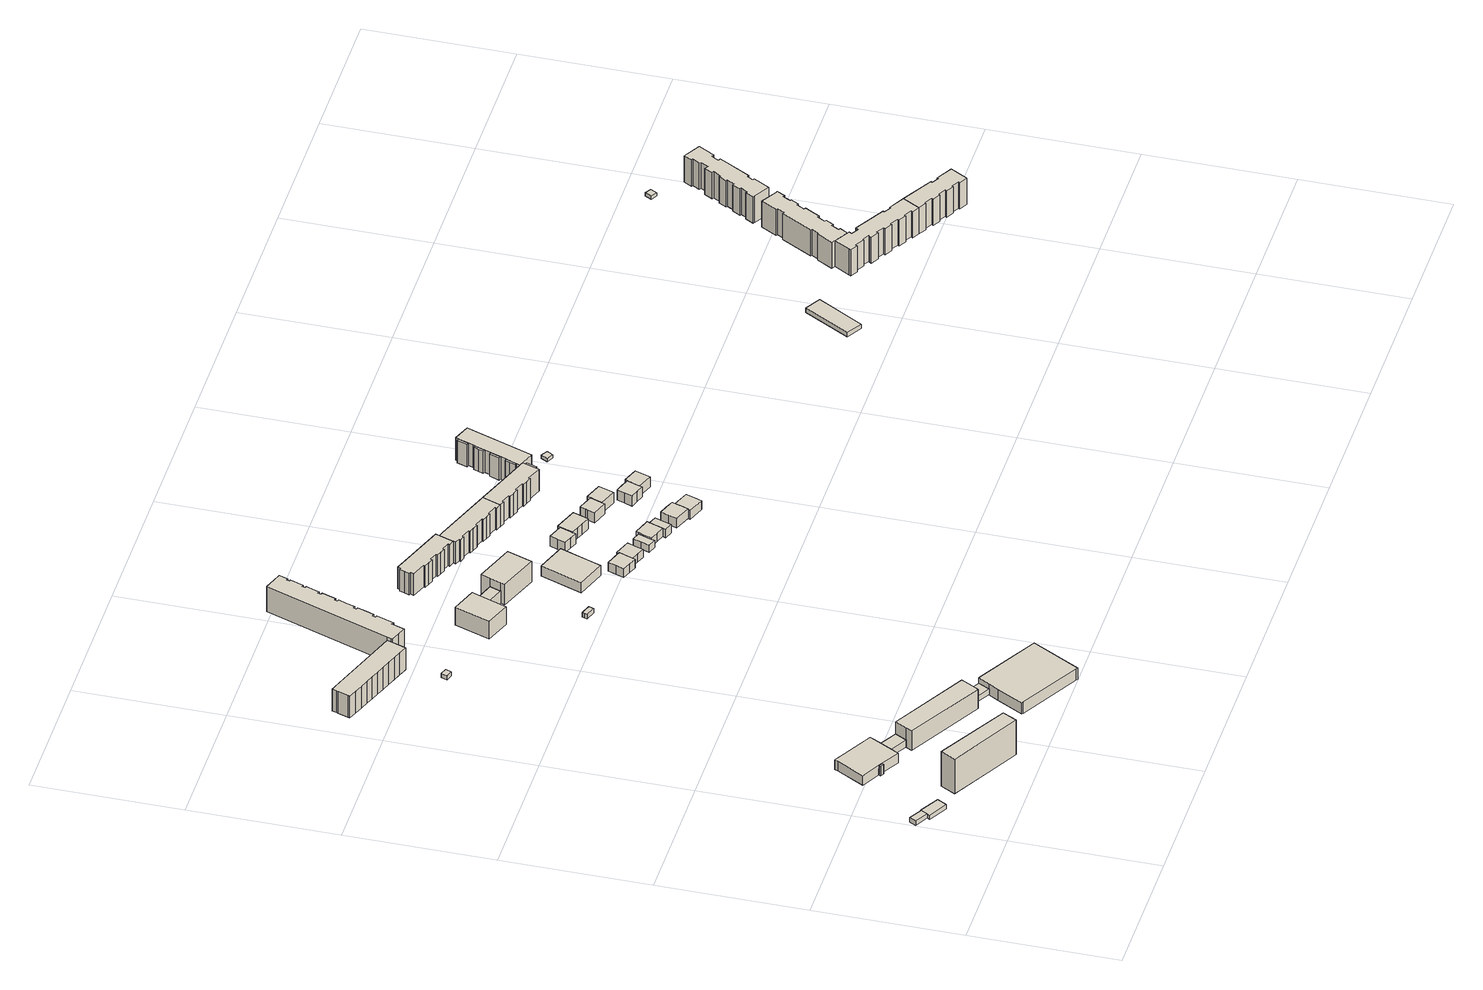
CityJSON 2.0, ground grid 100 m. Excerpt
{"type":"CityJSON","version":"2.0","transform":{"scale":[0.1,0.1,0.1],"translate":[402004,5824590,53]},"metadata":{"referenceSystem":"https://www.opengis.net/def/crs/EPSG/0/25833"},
"CityObjects":{
"building1":{"type":"Building","attributes":{"Gemeindeschluessel":"11000010","BezugspunktDach":"2200","function":"31001_2523","measuredHeight":3.49,"storeysAboveGround":1},"address":[{"country":"Germany","locality":"Berlin","thoroughfareNumber":"35 (3)","thoroughfareName":"Hellersdorfer Weg"}],"geometry":[{"type":"Solid","lod":"1","boundaries":[[[[0,1,2,3]],[[4,5,6,7]],[[4,7,3,2]],[[5,4,2,1]],[[6,5,1,0]],[[7,6,0,3]]]]}]},
"building2":{"type":"Building","attributes":{"Gemeindeschluessel":"11000010","BezugspunktDach":"2200","function":"31001_9998","measuredHeight":3.39,"storeysAboveGround":1},"address":[{"country":"Germany","locality":"Berlin","thoroughfareNumber":"35 (4)","thoroughfareName":"Hellersdorfer Weg"}],"geometry":[{"type":"Solid","lod":"1","boundaries":[[[[8,9,10,1,0,11]],[[6,5,12,13,14,15]],[[6,15,11,0]],[[5,6,0,1]],[[12,5,1,10]],[[13,12,10,9]],[[14,13,9,8]],[[15,14,8,11]]]]}]},
"building3":{"type":"Building","attributes":{"name":"Hauptzollamt","Gemeindeschluessel":"11000010","BezugspunktDach":"2200","function":"31001_3014","measuredHeight":26.81,"storeysAboveGround":9},"address":[{"country":"Germany","locality":"Berlin","thoroughfareNumber":"35","thoroughfareName":"Hellersdorfer Weg"}],"geometry":[{"type":"Solid","lod":"1","boundaries":[[[[16,17,18,19]],[[20,21,22,23]],[[20,23,19,18]],[[21,20,18,17]],[[22,21,17,16]],[[23,22,16,19]]]]}]},
"building4":{"type":"Building","attributes":{"Gemeindeschluessel":"11000010","function":"31001_9998"},"address":[{"country":"Germany","locality":"Berlin","thoroughfareNumber":"35 (2)","thoroughfareName":"Hellersdorfer Weg"}],"children":["building4-1","building4-2"]},
"building4-1":{"type":"BuildingPart","attributes":{"BezugspunktDach":"2200","measuredHeight":7.45,"storeysAboveGround":2},"parents":["building4"],"geometry":[{"type":"MultiSurface","lod":"1","boundaries":[[[24,25,26,27,28,29,30,31,32,33]],[[34,35,36,37,38,39,40,41,42,43]],[[34,43,33,32]],[[35,34,32,31]],[[36,35,31,30]],[[37,36,30,29]],[[38,37,29,28]],[[39,38,28,27]],[[40,39,27,26]],[[41,40,26,25]],[[42,41,25,44,45,46]],[[43,42,24,33]],[[46,45,44,25,24]]]}]},
"building4-2":{"type":"BuildingPart","attributes":{"BezugspunktDach":"2200","measuredHeight":7.37,"storeysAboveGround":2},"parents":["building4"],"geometry":[{"type":"MultiSurface","lod":"1","boundaries":[[[47,48,49,50]],[[45,44,51,52]],[[45,52,50,49]],[[53,25,24,45,49,48]],[[51,44,48,47]],[[52,51,47,50]],[[44,45,24,25,53]]]}]},
"building5":{"type":"Building","attributes":{"Gemeindeschluessel":"11000010","BezugspunktDach":"2200","function":"31001_9998","measuredHeight":5.39,"storeysAboveGround":1},"address":[{"country":"Germany","locality":"Berlin","thoroughfareNumber":"35 (8)","thoroughfareName":"Hellersdorfer Weg"}],"geometry":[{"type":"Solid","lod":"1","boundaries":[[[[54,55,56,57]],[[38,58,59,39]],[[38,39,57,56]],[[58,38,56,55]],[[59,58,55,54]],[[39,59,54,57]]]]}]},
"building6":{"type":"Building","attributes":{"Gemeindeschluessel":"11000010","BezugspunktDach":"2200","function":"31001_9998","measuredHeight":15.02,"storeysAboveGround":4},"address":[{"country":"Germany","locality":"Berlin","thoroughfareNumber":"35 (5)","thoroughfareName":"Hellersdorfer Weg"}],"geometry":[{"type":"Solid","lod":"1","boundaries":[[[[60,61,62,63,64,65]],[[66,67,68,69,70,71]],[[66,71,65,64]],[[67,66,64,63]],[[68,67,63,62]],[[69,68,62,61]],[[70,69,61,60]],[[71,70,60,65]]]]}]},
"building7":{"type":"Building","attributes":{"Gemeindeschluessel":"11000010","BezugspunktDach":"2200","function":"31001_9998","measuredHeight":4.15,"storeysAboveGround":1},"address":[{"country":"Germany","locality":"Berlin","thoroughfareNumber":"35 (7)","thoroughfareName":"Hellersdorfer Weg"}],"geometry":[{"type":"Solid","lod":"1","boundaries":[[[[72,73,74,75]],[[76,77,78,79]],[[76,79,75,74]],[[77,76,74,73]],[[78,77,73,72]],[[79,78,72,75]]]]}]},
"building8":{"type":"Building","attributes":{"Gemeindeschluessel":"11000010","BezugspunktDach":"2200","function":"31001_9998","measuredHeight":8.97,"storeysAboveGround":2},"address":[{"country":"Germany","locality":"Berlin","thoroughfareNumber":"35 (6)","thoroughfareName":"Hellersdorfer Weg"}],"geometry":[{"type":"Solid","lod":"1","boundaries":[[[[80,81,82,83,84,85,86,87,88,89]],[[90,91,92,93,94,95,96,97,98,99]],[[90,99,89,88]],[[91,90,88,87]],[[92,91,87,86]],[[93,92,86,85]],[[94,93,85,84]],[[95,94,84,83]],[[96,95,83,82]],[[97,96,82,81]],[[98,97,81,80]],[[99,98,80,89]]]]}]},
"building9":{"type":"Building","attributes":{"Gemeindeschluessel":"11000010","BezugspunktDach":"2200","function":"31001_1010","measuredHeight":16.89,"storeysAboveGround":5},"address":[{"country":"Germany","locality":"Berlin","thoroughfareNumber":"35, 37, 39, 41, 43","thoroughfareName":"Dessauer Straße"}],"geometry":[{"type":"Solid","lod":"1","boundaries":[[[[100,101,102,103,104,105,106,107,108,109,110,111,112,113,114,115,116,117,118,119]],[[120,121,122,123,124,125,126,127,128,129,130,131,132,133,134,135,136,137,138,139]],[[120,139,119,118]],[[121,120,118,117]],[[122,121,117,116]],[[123,122,116,115]],[[124,123,115,114]],[[125,124,114,113]],[[126,125,113,112]],[[127,126,112,111]],[[128,127,111,110]],[[129,128,110,109]],[[130,129,109,108]],[[131,130,108,107]],[[132,131,107,106]],[[133,132,106,105]],[[134,133,105,104]],[[135,134,104,103]],[[136,135,103,102]],[[137,136,102,101]],[[138,137,101,100]],[[139,138,100,119]]]]}]},
"building10":{"type":"Building","attributes":{"Gemeindeschluessel":"11000010","BezugspunktDach":"2200","function":"31001_2523","measuredHeight":3.17,"storeysAboveGround":1},"address":[{"country":"Germany","locality":"Berlin","thoroughfareNumber":"35 (1)","thoroughfareName":"Dessauer Straße"}],"geometry":[{"type":"Solid","lod":"1","boundaries":[[[[140,141,142,143]],[[144,145,146,147]],[[144,147,143,142]],[[145,144,142,141]],[[146,145,141,140]],[[147,146,140,143]]]]}]},
"building11":{"type":"Building","attributes":{"Gemeindeschluessel":"11000010","BezugspunktDach":"2200","function":"31001_1010","measuredHeight":19.74,"storeysAboveGround":6},"address":[{"country":"Germany","locality":"Berlin","thoroughfareNumber":"24, 26, 28, 30, 32, 34, 36","thoroughfareName":"Köthener Straße"}],"geometry":[{"type":"Solid","lod":"1","boundaries":[[[[148,149,150,151,152,153,154,155,156,157,158,159,160,161,162,163,164,165,166,167,168,169,170,171,172,173,174,175,176,177,178,179,180,181,182,183,184,185,186,187,188]],[[126,125,189,190,191,192,193,194,195,196,197,198,199,200,201,202,203,204,205,206,207,208,209,210,211,212,213,214,215,216,217,218,219,220,221,222,223,224,225,226,127]],[[126,127,188,187]],[[125,126,187,186]],[[189,125,186,185]],[[190,189,185,184]],[[191,190,184,183]],[[192,191,183,182]],[[193,192,182,181]],[[194,193,181,180]],[[195,194,180,179]],[[196,195,179,178]],[[197,196,178,177]],[[198,197,177,176]],[[199,198,176,175]],[[200,199,175,174]],[[201,200,174,173]],[[202,201,173,172]],[[203,202,172,171]],[[204,203,171,170]],[[205,204,170,169]],[[206,205,169,168]],[[207,206,168,167]],[[208,207,167,166]],[[209,208,166,165]],[[210,209,165,164]],[[211,210,164,163]],[[212,211,163,162]],[[213,212,162,161]],[[214,213,161,160]],[[215,214,160,159]],[[216,215,159,158]],[[217,216,158,157]],[[218,217,157,156]],[[219,218,156,155]],[[220,219,155,154]],[[221,220,154,153]],[[222,221,153,152]],[[223,222,152,151]],[[224,223,151,150]],[[225,224,150,149]],[[226,225,149,148]],[[127,226,148,188]]]]}]},
"building12":{"type":"Building","attributes":{"Gemeindeschluessel":"11000010","BezugspunktDach":"2200","function":"31001_2000","measuredHeight":3.68,"storeysAboveGround":1},"address":[{"country":"Germany","locality":"Berlin","thoroughfareNumber":"2 (2)","thoroughfareName":"Geraer Ring"}],"geometry":[{"type":"Solid","lod":"1","boundaries":[[[[227,228,229,230,231]],[[232,233,234,235,236]],[[232,236,231,230]],[[233,232,230,229]],[[234,233,229,228]],[[235,234,228,227]],[[236,235,227,231]]]]}]},
"building13":{"type":"Building","attributes":{"name":"Falken-Grundschule Tonstudio","Gemeindeschluessel":"11000010","function":"31001_3021"},"address":[{"country":"Germany","locality":"Berlin","thoroughfareNumber":"2","thoroughfareName":"Geraer Ring"}],"children":["building13-1","building13-2","building13-3"]},
"building13-1":{"type":"BuildingPart","attributes":{"BezugspunktDach":"2200","measuredHeight":15.69,"storeysAboveGround":4},"parents":["building13"],"geometry":[{"type":"MultiSurface","lod":"1","boundaries":[[[237,238,239,240,241,242]],[[243,244,245,246,247,248]],[[243,248,242,241]],[[249,250,241,240]],[[244,243,251,252]],[[245,244,240,239]],[[246,245,239,238]],[[247,246,238,237]],[[248,247,237,242]],[[252,251,250,249]]]}]},
"building13-2":{"type":"BuildingPart","attributes":{"BezugspunktDach":"2200","measuredHeight":9.13,"storeysAboveGround":4},"parents":["building13"],"geometry":[{"type":"Solid","lod":"1","boundaries":[[[[250,249,253,254]],[[255,252,251,256]],[[252,255,253,249]],[[256,251,250,254]],[[255,256,254,253]],[[251,252,249,250]]]]}]},
"building13-3":{"type":"BuildingPart","attributes":{"BezugspunktDach":"2200","measuredHeight":13.57,"storeysAboveGround":4},"parents":["building13"],"geometry":[{"type":"MultiSurface","lod":"1","boundaries":[[[257,258,259,260,261,262]],[[263,264,265,266,267,268]],[[263,268,262,261]],[[264,263,261,260]],[[265,264,260,259]],[[254,253,255,256,266,265,259,258]],[[267,266,258,257]],[[268,267,257,262]],[[256,255,253,254]]]}]},
"building14":{"type":"Building","attributes":{"Gemeindeschluessel":"11000010","BezugspunktDach":"2200","function":"31001_3021","measuredHeight":7.7,"storeysAboveGround":2},"address":[{"country":"Germany","locality":"Berlin","thoroughfareNumber":"2 (1)","thoroughfareName":"Geraer Ring"}],"geometry":[{"type":"Solid","lod":"1","boundaries":[[[[269,270,271,272,273]],[[274,275,276,277,278]],[[274,278,273,272]],[[275,274,272,271]],[[276,275,271,270]],[[277,276,270,269]],[[278,277,269,273]]]]}]},
"building15":{"type":"Building","attributes":{"Gemeindeschluessel":"11000010","BezugspunktDach":"2200","function":"31001_1010","measuredHeight":16.73,"storeysAboveGround":5},"address":[{"country":"Germany","locality":"Berlin","thoroughfareNumber":"1, 3, 5","thoroughfareName":"Geraer Ring"}],"geometry":[{"type":"Solid","lod":"1","boundaries":[[[[279,280,281,282,283,284,285,286,287,288,289,290,291,292,293,294,295,296,297,298,299,300,301,302]],[[303,304,305,306,307,308,309,310,311,312,313,314,315,316,317,318,319,320,321,322,323,324,325,326]],[[303,326,302,301]],[[304,303,301,300]],[[305,304,300,299]],[[306,305,299,298]],[[307,306,298,297]],[[308,307,297,296]],[[309,308,296,295]],[[310,309,295,294]],[[311,310,294,293]],[[312,311,293,292]],[[313,312,292,291]],[[314,313,291,290]],[[315,314,290,289]],[[316,315,289,288]],[[317,316,288,287]],[[318,317,287,286]],[[319,318,286,285]],[[320,319,285,284]],[[321,320,284,283]],[[322,321,283,282]],[[323,322,282,281]],[[324,323,281,280]],[[325,324,280,279]],[[326,325,279,302]]]]}]},
"building16":{"type":"Building","attributes":{"Gemeindeschluessel":"11000010","function":"31001_1010"},"address":[{"country":"Germany","locality":"Berlin","thoroughfareNumber":"10, 10A, 12, 12A","thoroughfareName":"Geraer Ring"}],"children":["building16-1","building16-2"]},
"building16-1":{"type":"BuildingPart","attributes":{"BezugspunktDach":"2200","measuredHeight":9.65,"storeysAboveGround":2},"parents":["building16"],"geometry":[{"type":"MultiSurface","lod":"1","boundaries":[[[327,328,329,330,331,332,333,334]],[[335,336,337,338,339,340,341,342]],[[335,342,334,333]],[[336,335,333,332]],[[337,336,332,331]],[[343,344,345,337,331,330]],[[346,343,338,330,329]],[[340,339,329,328]],[[341,340,328,327]],[[342,341,327,334]],[[338,347,344,343]],[[347,337,345,344]],[[339,348,338,343,346]]]}]},
"building16-2":{"type":"BuildingPart","attributes":{"BezugspunktDach":"2200","measuredHeight":8,"storeysAboveGround":2},"parents":["building16"],"geometry":[{"type":"MultiSurface","lod":"1","boundaries":[[[349,350,351,352,353,354,345,344,346]],[[347,337,355,356,357,358,359,360,339]],[[355,337,345,354]],[[356,355,354,353]],[[357,356,353,352]],[[358,357,352,351]],[[359,358,351,350]],[[360,359,350,349]],[[339,360,349,346]],[[347,338,343,344]],[[339,346,343,338]],[[347,344,345,337]]]}]},
"building17":{"type":"Building","attributes":{"Gemeindeschluessel":"11000010","BezugspunktDach":"2200","function":"31001_1010","measuredHeight":16.98,"storeysAboveGround":5},"address":[{"country":"Germany","locality":"Berlin","thoroughfareNumber":"11, 7, 9","thoroughfareName":"Geraer Ring"}],"geometry":[{"type":"Solid","lod":"1","boundaries":[[[[361,362,363,364,365,366,367,368,369,370,371,372,373,374,375,376,377,378,379,380,381,382,383,384]],[[385,386,387,388,389,390,391,392,393,394,395,396,397,398,399,400,401,402,403,404,405,406,407,408]],[[385,408,384,383]],[[386,385,383,382]],[[387,386,382,381]],[[388,387,381,380]],[[389,388,380,379]],[[390,389,379,378]],[[391,390,378,377]],[[392,391,377,376]],[[393,392,376,375]],[[394,393,375,374]],[[395,394,374,373]],[[396,395,373,372]],[[397,396,372,371]],[[398,397,371,370]],[[399,398,370,369]],[[400,399,369,368]],[[401,400,368,367]],[[402,401,367,366]],[[403,402,366,365]],[[404,403,365,364]],[[405,404,364,363]],[[406,405,363,362]],[[407,406,362,361]],[[408,407,361,384]]]]}]},
"building18":{"type":"Building","attributes":{"Gemeindeschluessel":"11000010","function":"31001_1010"},"address":[{"country":"Germany","locality":"Berlin","thoroughfareNumber":"14, 14A, 16, 16A","thoroughfareName":"Geraer Ring"}],"children":["building18-1","building18-2","building18-3"]},
"building18-1":{"type":"BuildingPart","attributes":{"BezugspunktDach":"2200","measuredHeight":8.98,"storeysAboveGround":2},"parents":["building18"],"geometry":[{"type":"MultiSurface","lod":"1","boundaries":[[[409,410,411,412,413,414,415,416,417]],[[418,419,420,421,422,423,424,425,426]],[[427,428,429,428,430,417,416]],[[431,427,418,416,415]],[[420,419,415,414]],[[421,420,414,413]],[[422,421,413,412]],[[432,433,434,433,435]],[[425,424,410,409]],[[426,425,409,417]],[[418,429,428,427]],[[426,430,428,429]],[[419,418,427,431]],[[423,422,412,411]],[[435,433,434,410,424]],[[423,411,434,433,432]]]}]},
"building18-2":{"type":"BuildingPart","attributes":{"BezugspunktDach":"2200","measuredHeight":9.16,"storeysAboveGround":2},"parents":["building18"],"geometry":[{"type":"MultiSurface","lod":"1","boundaries":[[[436,437,438,439,440,441,442]],[[424,433,422,443,444,445,446]],[[424,446,442,441]],[[434,410,424,441,440]],[[422,412,411,434,440,439]],[[443,422,439,438]],[[444,443,438,437]],[[445,444,437,436]],[[446,445,436,442]],[[433,424,410,434]],[[423,411,412,422,447]],[[433,434,411,423]]]}]},
"building18-3":{"type":"BuildingPart","attributes":{"BezugspunktDach":"2200","measuredHeight":6.87,"storeysAboveGround":2},"parents":["building18"],"geometry":[{"type":"MultiSurface","lod":"1","boundaries":[[[448,430,428,431,449,450,451]],[[452,453,419,429,426,454,455]],[[452,455,451,450]],[[453,452,450,449]],[[419,453,449,431]],[[419,418,429]],[[454,426,430,448]],[[455,454,448,451]],[[429,418,427,428]],[[427,418,419,431]],[[426,456,429,428,430]]]}]},
"building19":{"type":"Building","attributes":{"Gemeindeschluessel":"11000010","function":"31001_1010"},"address":[{"country":"Germany","locality":"Berlin","thoroughfareNumber":"4, 4A, 6, 6A, 8","thoroughfareName":"Geraer Ring"}],"children":["building19-1","building19-2"]},
"building19-1":{"type":"BuildingPart","attributes":{"BezugspunktDach":"2200","measuredHeight":10.1,"storeysAboveGround":2},"parents":["building19"],"geometry":[{"type":"MultiSurface","lod":"1","boundaries":[[[457,458,459,460,461,462,463,464,465,466,467]],[[468,469,470,471,472,473,474,475,476,477,478]],[[479,480,467,466]],[[481,482,479,466,465]],[[470,483,484,485,481,469,465,464]],[[471,470,464,463]],[[472,471,463,462]],[[473,472,462,461]],[[474,473,461,460]],[[475,474,460,459]],[[476,475,459,458]],[[477,476,458,457]],[[478,477,457,467]],[[468,478,480,479]],[[469,486,482,481]],[[486,487,468,479,482]],[[469,481,485,484,483]]]}]},
"building19-2":{"type":"BuildingPart","attributes":{"BezugspunktDach":"2200","measuredHeight":9.89,"storeysAboveGround":2},"parents":["building19"],"geometry":[{"type":"MultiSurface","lod":"1","boundaries":[[[488,489,480,482,485,490,491,492]],[[493,494,484,486,478,495,496,497]],[[493,497,492,491]],[[494,493,491,490]],[[484,494,490,485]],[[495,478,480,489]],[[496,495,489,488]],[[497,496,488,492]],[[486,469,481,482]],[[485,481,469,484]],[[468,479,480,478]],[[486,482,479,468]]]}]},
"building20":{"type":"Building","attributes":{"Gemeindeschluessel":"11000010","function":"31001_1010"},"address":[{"country":"Germany","locality":"Berlin","thoroughfareNumber":"18, 18A, 20, 20A","thoroughfareName":"Geraer Ring"}],"children":["building20-1","building20-2"]},
"building20-1":{"type":"BuildingPart","attributes":{"BezugspunktDach":"2200","measuredHeight":9.73,"storeysAboveGround":2},"parents":["building20"],"geometry":[{"type":"MultiSurface","lod":"1","boundaries":[[[498,499,500,501,502,503,504,505]],[[506,507,508,509,510,511,512,513]],[[506,513,505,504]],[[507,506,504,503]],[[508,507,503,502]],[[509,508,502,501]],[[510,509,501,500]],[[514,515,510,500,499]],[[516,517,518,519,511,518,517,514,499,498]],[[513,512,498,505]],[[511,510,515,514]],[[512,519,518,517,516]],[[514,517,518,511]]]}]},
"building20-2":{"type":"BuildingPart","attributes":{"BezugspunktDach":"2200","measuredHeight":9.47,"storeysAboveGround":2},"parents":["building20"],"geometry":[{"type":"MultiSurface","lod":"1","boundaries":[[[520,521,522,515,517,523]],[[518,510,524,525,526,527]],[[527,523,516,512]],[[524,510,515,522]],[[525,524,522,521]],[[526,525,521,520]],[[527,526,520,523]],[[518,512,516,517]],[[510,511,514,515]],[[528,518,517,514,511]]]}]},
"building21":{"type":"Building","attributes":{"Gemeindeschluessel":"11000010","function":"31001_1010"},"address":[{"country":"Germany","locality":"Berlin","thoroughfareNumber":"22, 22A, 24, 24A","thoroughfareName":"Geraer Ring"}],"children":["building21-1","building21-2"]},
"building21-1":{"type":"BuildingPart","attributes":{"BezugspunktDach":"2200","measuredHeight":9.97,"storeysAboveGround":2},"parents":["building21"],"geometry":[{"type":"MultiSurface","lod":"1","boundaries":[[[529,530,531,532,533,534,535]],[[536,537,538,539,540,541,542]],[[543,544,545,544,546,535,534]],[[547,543,536,534,533]],[[538,537,533,532]],[[539,538,532,531]],[[540,539,531,530]],[[541,540,530,529]],[[542,541,529,535]],[[536,545,544,543]],[[542,546,544,545]],[[548,537,536,543,547]]]}]},
"building21-2":{"type":"BuildingPart","attributes":{"BezugspunktDach":"2200","measuredHeight":9.73,"storeysAboveGround":2},"parents":["building21"],"geometry":[{"type":"MultiSurface","lod":"1","boundaries":[[[549,546,544,547,550,551,552,553,554]],[[555,556,557,558,537,545,542,559,560]],[[555,560,554,553]],[[556,555,553,552]],[[557,556,552,551]],[[558,557,551,550]],[[537,558,550,547]],[[559,542,546,549]],[[560,559,549,554]],[[545,536,543,544]],[[537,547,543,561,536]],[[542,545,544,546]]]}]},
"building22":{"type":"Building","attributes":{"Gemeindeschluessel":"11000010","function":"31001_1010"},"address":[{"country":"Germany","locality":"Berlin","thoroughfareNumber":"13, 15, 17","thoroughfareName":"Geraer Ring"}],"children":["building22-1","building22-2"]},
"building22-1":{"type":"BuildingPart","attributes":{"BezugspunktDach":"2200","measuredHeight":17.01,"storeysAboveGround":5},"parents":["building22"],"geometry":[{"type":"MultiSurface","lod":"1","boundaries":[[[562,563,564,565,566,567,568,569,570,571,572,573,574,575,576,577,379,378,377]],[[578,579,580,581,582,583,584,585,586,587,588,589,590,591,592,593,594,595,596]],[[578,596,377,378]],[[579,578,378,379]],[[580,579,379,577]],[[581,580,577,576]],[[581,576,597,598]],[[583,582,575,574]],[[584,583,574,573]],[[585,584,573,572]],[[586,585,572,571]],[[587,586,571,570]],[[588,587,570,569]],[[589,588,569,568]],[[590,589,568,567]],[[591,590,567,566]],[[592,591,566,565]],[[593,592,565,564]],[[594,593,564,563]],[[595,594,563,562]],[[596,595,562,377]],[[582,599,598,597,575]]]}]},
"building22-2":{"type":"BuildingPart","attributes":{"BezugspunktDach":"2200","measuredHeight":17.01,"storeysAboveGround":5},"parents":["building22"],"geometry":[{"type":"Solid","lod":"1","boundaries":[[[[600,601,602,597,575]],[[598,603,604,605,582]],[[603,598,597,602]],[[604,603,602,601]],[[605,604,601,600]],[[582,605,600,575]],[[598,582,575,597]]]]}]},
"building23":{"type":"Building","attributes":{"Gemeindeschluessel":"11000010","function":"31001_1010"},"address":[{"country":"Germany","locality":"Berlin","thoroughfareNumber":"26, 26A, 28, 28A","thoroughfareName":"Geraer Ring"}],"children":["building23-1","building23-2"]},
"building23-1":{"type":"BuildingPart","attributes":{"BezugspunktDach":"2200","measuredHeight":9.99,"storeysAboveGround":2},"parents":["building23"],"geometry":[{"type":"MultiSurface","lod":"1","boundaries":[[[606,607,608,609,610,611,612]],[[613,614,615,616,617,618,619]],[[620,621,622,613,622,621,623,612,611]],[[624,620,613,611,610]],[[615,614,610,609]],[[616,615,609,608]],[[617,616,608,607]],[[618,617,607,606]],[[619,618,606,612]],[[613,622,621,620]],[[619,623,621,622]],[[614,625,613,620,624]]]}]},
"building23-2":{"type":"BuildingPart","attributes":{"BezugspunktDach":"2200","measuredHeight":9.64,"storeysAboveGround":2},"parents":["building23"],"geometry":[{"type":"MultiSurface","lod":"1","boundaries":[[[626,627,623,621,624,628,629,630,631]],[[632,633,634,614,622,619,635,636,637]],[[632,637,631,630]],[[633,632,630,629]],[[634,633,629,628]],[[614,634,628,624]],[[635,619,623,627]],[[636,635,627,626]],[[637,636,626,631]],[[622,613,620,621]],[[614,624,620,613]],[[619,622,621,623]]]}]},
"building24":{"type":"Building","attributes":{"Gemeindeschluessel":"11000010","function":"31001_1010"},"address":[{"country":"Germany","locality":"Berlin","thoroughfareNumber":"19, 21, 23, 25","thoroughfareName":"Geraer Ring"}],"children":["building24-1","building24-2","building24-3","building24-4","building24-5"]},
"building24-1":{"type":"BuildingPart","attributes":{"BezugspunktDach":"2200","measuredHeight":17.31,"storeysAboveGround":5},"parents":["building24"],"geometry":[{"type":"MultiSurface","lod":"1","boundaries":[[[638,639,640,641,642,643,644,645,646,647,648]],[[649,650,651,652,653,654,655,656,657,658,659]],[[649,659,648,647]],[[651,650,646,645]],[[660,661,662,663]],[[654,653,643,642]],[[654,642,664,665,666]],[[656,655,641,640]],[[657,656,640,639]],[[658,657,639,638]],[[659,658,638,648]],[[650,649,647,646]],[[652,651,645,644]],[[652,644,661,660]],[[663,662,667,643,653]],[[666,665,664,641,655]]]}]},
"building24-2":{"type":"BuildingPart","attributes":{"BezugspunktDach":"2200","measuredHeight":17.31,"storeysAboveGround":5},"parents":["building24"],"geometry":[{"type":"Solid","lod":"1","boundaries":[[[[647,646,668,669,670]],[[671,672,650,649,673]],[[671,673,670,669]],[[672,671,669,668]],[[650,672,668,646]],[[673,649,647,670]],[[649,650,646,647]]]]}]},
"building24-3":{"type":"BuildingPart","attributes":{"BezugspunktDach":"2200","measuredHeight":17.31,"storeysAboveGround":5},"parents":["building24"],"geometry":[{"type":"Solid","lod":"1","boundaries":[[[[664,641,674,675]],[[676,655,665,677]],[[676,677,675,674]],[[655,676,674,641]],[[677,665,664,675]],[[665,655,641,664]]]]}]},
"building24-4":{"type":"BuildingPart","attributes":{"BezugspunktDach":"2200","measuredHeight":17.31,"storeysAboveGround":5},"parents":["building24"],"geometry":[{"type":"MultiSurface","lod":"1","boundaries":[[[645,661,678,679]],[[680,660,651,681]],[[680,681,679,678]],[[660,680,678,661]],[[681,651,645,679]],[[652,644,645,651,682]],[[660,661,644,652]]]}]},
"building24-5":{"type":"BuildingPart","attributes":{"BezugspunktDach":"2200","measuredHeight":17.31,"storeysAboveGround":5},"parents":["building24"],"geometry":[{"type":"Solid","lod":"1","boundaries":[[[[662,643,683,684,685]],[[686,687,653,663,688]],[[686,688,685,684]],[[687,686,684,683]],[[653,687,683,643]],[[688,663,662,685]],[[663,653,643,662]]]]}]},
"building25":{"type":"Building","attributes":{"Gemeindeschluessel":"11000010","BezugspunktDach":"2200","function":"31001_2523","measuredHeight":2.55,"storeysAboveGround":1},"address":[{"country":"Germany","locality":"Berlin","thoroughfareNumber":"19 (1)","thoroughfareName":"Geraer Ring"}],"geometry":[{"type":"Solid","lod":"1","boundaries":[[[[689,690,691,692]],[[693,694,695,696]],[[693,696,692,691]],[[694,693,691,690]],[[695,694,690,689]],[[696,695,689,692]]]]}]},
"building26":{"type":"Building","attributes":{"Gemeindeschluessel":"11000010","BezugspunktDach":"2200","function":"31001_2100","measuredHeight":3.39,"storeysAboveGround":1},"address":[{"country":"Germany","locality":"Berlin","thoroughfareNumber":"2","thoroughfareName":"Flämingstraße"}],"geometry":[{"type":"Solid","lod":"1","boundaries":[[[[697,698,699,700]],[[701,702,703,704]],[[701,704,700,699]],[[702,701,699,698]],[[703,702,698,697]],[[704,703,697,700]]]]}]},
"building27":{"type":"Building","attributes":{"Gemeindeschluessel":"11000010","BezugspunktDach":"2200","function":"31001_1010","measuredHeight":20.09,"storeysAboveGround":6},"address":[{"country":"Germany","locality":"Berlin","thoroughfareNumber":"1, 3, 5, 7","thoroughfareName":"Flämingstraße"}],"geometry":[{"type":"Solid","lod":"1","boundaries":[[[[705,706,707,708,709,710,711,712,713,714,715,716,717,718,719,720,721,722,723,724,725,726,727,728,729,730,731,732,733,734,735,736,737,738,739]],[[740,741,742,743,744,745,746,747,748,749,750,751,752,753,754,755,756,757,758,759,760,761,762,763,764,765,766,767,768,769,770,771,772,773,774]],[[740,774,739,738]],[[741,740,738,737]],[[742,741,737,736]],[[743,742,736,735]],[[744,743,735,734]],[[745,744,734,733]],[[746,745,733,732]],[[747,746,732,731]],[[748,747,731,730]],[[749,748,730,729]],[[750,749,729,728]],[[751,750,728,727]],[[752,751,727,726]],[[753,752,726,725]],[[754,753,725,724]],[[755,754,724,723]],[[756,755,723,722]],[[757,756,722,721]],[[758,757,721,720]],[[759,758,720,719]],[[760,759,719,718]],[[761,760,718,717]],[[762,761,717,716]],[[763,762,716,715]],[[764,763,715,714]],[[765,764,714,713]],[[766,765,713,712]],[[767,766,712,711]],[[768,767,711,710]],[[769,768,710,709]],[[770,769,709,708]],[[771,770,708,707]],[[772,771,707,706]],[[773,772,706,705]],[[774,773,705,739]]]]}]},
"building28":{"type":"Building","attributes":{"Gemeindeschluessel":"11000010","BezugspunktDach":"2200","function":"31001_1010","measuredHeight":20.18,"storeysAboveGround":6},"address":[{"country":"Germany","locality":"Berlin","thoroughfareNumber":"320, 322, 324, 326","thoroughfareName":"Märkische Allee"}],"geometry":[{"type":"Solid","lod":"1","boundaries":[[[[775,776,777,778,779,780,781,782,783,784,785,786,787,788,789,790,791,792,793,794,795,796,797,798,799,800,801,802,803,804,805,806]],[[807,808,809,810,811,812,813,814,815,816,817,818,819,820,821,822,823,824,825,826,827,828,829,830,831,832,833,834,835,836,837,838]],[[807,838,806,805]],[[808,807,805,804]],[[809,808,804,803]],[[810,809,803,802]],[[811,810,802,801]],[[812,811,801,800]],[[813,812,800,799]],[[814,813,799,798]],[[815,814,798,797]],[[816,815,797,796]],[[817,816,796,795]],[[818,817,795,794]],[[819,818,794,793]],[[820,819,793,792]],[[821,820,792,791]],[[822,821,791,790]],[[823,822,790,789]],[[824,823,789,788]],[[825,824,788,787]],[[826,825,787,786]],[[827,826,786,785]],[[828,827,785,784]],[[829,828,784,783]],[[830,829,783,782]],[[831,830,782,781]],[[832,831,781,780]],[[833,832,780,779]],[[834,833,779,778]],[[835,834,778,777]],[[836,835,777,776]],[[837,836,776,775]],[[838,837,775,806]]]]}]},
"building29":{"type":"Building","attributes":{"Gemeindeschluessel":"11000010","BezugspunktDach":"2200","function":"31001_1010","measuredHeight":20.4,"storeysAboveGround":6},"address":[{"country":"Germany","locality":"Berlin","thoroughfareNumber":"11, 13, 9","thoroughfareName":"Flämingstraße"}],"geometry":[{"type":"Solid","lod":"1","boundaries":[[[[839,840,841,842,843,844,845,846,847,848,849,850,851,852,853,854,855,856,857,726,725,724]],[[858,859,860,861,862,863,864,865,866,867,868,869,870,871,872,873,874,875,876,877,878,879]],[[858,879,724,725]],[[859,858,725,726]],[[860,859,726,857]],[[861,860,857,856]],[[862,861,856,855]],[[863,862,855,854]],[[864,863,854,853]],[[865,864,853,852]],[[866,865,852,851]],[[867,866,851,850]],[[868,867,850,849]],[[869,868,849,848]],[[870,869,848,847]],[[871,870,847,846]],[[872,871,846,845]],[[873,872,845,844]],[[874,873,844,843]],[[875,874,843,842]],[[876,875,842,841]],[[877,876,841,840]],[[878,877,840,839]],[[879,878,839,724]]]]}]},
"building30":{"type":"Building","attributes":{"Gemeindeschluessel":"11000010","BezugspunktDach":"2200","function":"31001_1010","measuredHeight":20.43,"storeysAboveGround":6},"address":[{"country":"Germany","locality":"Berlin","thoroughfareNumber":"328, 330, 332, 334","thoroughfareName":"Märkische Allee"}],"geometry":[{"type":"Solid","lod":"1","boundaries":[[[[880,881,882,883,884,885,886,887,888,889,890,891,892,893,894,895,896,897,898,899,900,901,902,903,904,905,906,907,908,909,910,911,912,913,914]],[[915,916,917,918,919,920,921,922,923,924,925,926,927,928,929,930,931,932,933,934,935,936,937,938,939,940,941,942,943,944,945,946,947,948,949]],[[915,949,914,913]],[[916,915,913,912]],[[917,916,912,911]],[[918,917,911,910]],[[919,918,910,909]],[[920,919,909,908]],[[921,920,908,907]],[[922,921,907,906]],[[923,922,906,905]],[[924,923,905,904]],[[925,924,904,903]],[[926,925,903,902]],[[927,926,902,901]],[[928,927,901,900]],[[929,928,900,899]],[[930,929,899,898]],[[931,930,898,897]],[[932,931,897,896]],[[933,932,896,895]],[[934,933,895,894]],[[935,934,894,893]],[[936,935,893,892]],[[937,936,892,891]],[[938,937,891,890]],[[939,938,890,889]],[[940,939,889,888]],[[941,940,888,887]],[[942,941,887,886]],[[943,942,886,885]],[[944,943,885,884]],[[945,944,884,883]],[[946,945,883,882]],[[947,946,882,881]],[[948,947,881,880]],[[949,948,880,914]]]]}]},
"building31":{"type":"Building","attributes":{"Gemeindeschluessel":"11000010","BezugspunktDach":"2200","function":"31001_2523","measuredHeight":2.69,"storeysAboveGround":1},"address":[{"country":"Germany","locality":"Berlin","thoroughfareNumber":"328 (1)","thoroughfareName":"Märkische Allee"}],"geometry":[{"type":"Solid","lod":"1","boundaries":[[[[950,951,952,953]],[[954,955,956,957]],[[954,957,953,952]],[[955,954,952,951]],[[956,955,951,950]],[[957,956,950,953]]]]}]}
},
"vertices":[
[95,540,42],[119,584,42],[29,636,42],[4,591,42],[29,636,8],[119,584,8],[95,540,8],[4,591,8],
[216,450,42],[252,515,42],[121,588,42],[84,522,42],[121,588,8],[252,515,8],[216,450,8],[84,522,8],
[863,175,277],[915,271,277],[433,540,277],[379,441,277],[433,540,9],[915,271,9],[863,175,9],[379,441,9],
[443,942,83],[467,929,83],[595,858,83],[632,926,83],[675,1005,83],[696,1044,83],[710,1069,83],[430,1222,83],[418,1197,83],[317,1012,83],[418,1197,9],[430,1222,9],[710,1069,9],[696,1044,9],[675,1005,9],[632,926,9],[595,858,9],[467,929,9],[443,942,9],[317,1012,9],[467,929,10],[443,942,10],[443,942,64],
[461,917,84],[467,929,84],[443,942,84],[437,930,84],[461,917,10],[437,930,10],[467,929,37],
[763,853,63],[807,932,63],[675,1005,63],[632,926,63],[807,932,9],[763,853,9],
[1260,524,158],[1284,567,158],[1326,645,158],[807,932,158],[763,853,158],[740,812,158],[763,853,8],[807,932,8],[1326,645,8],[1284,567,8],[1260,524,8],[740,812,8],
[1416,494,50],[1458,573,50],[1326,645,50],[1284,567,50],[1326,645,9],[1458,573,9],[1416,494,9],[1284,567,9],
[1289,242,91],[1702,12,91],[1712,6,91],[1892,332,91],[1882,338,91],[1469,567,91],[1458,573,91],[1416,494,91],[1376,424,91],[1279,248,91],[1376,424,4],[1416,494,4],[1458,573,4],[1469,567,4],[1882,338,4],[1892,332,4],[1712,6,4],[1702,12,4],[1289,242,4],[1279,248,4],
[187,4223,210],[244,4202,210],[302,4181,210],[352,4163,210],[410,4142,210],[464,4122,210],[522,4101,210],[581,4080,210],[635,4061,210],[694,4039,210],[699,4053,210],[727,4131,210],[731,4142,210],[740,4169,210],[197,4362,210],[171,4370,210],[160,4339,210],[156,4327,210],[132,4258,210],[127,4245,210],[132,4258,41],[156,4327,41],[160,4339,41],[171,4370,41],[197,4362,41],[740,4169,41],[731,4142,41],[727,4131,41],[699,4053,41],[694,4039,41],[635,4061,41],[581,4080,41],[522,4101,41],[464,4122,41],[410,4142,41],[352,4163,41],[302,4181,41],[244,4202,41],[187,4223,41],[127,4245,41],
[710,3750,69],[727,3790,69],[680,3807,69],[662,3764,69],[680,3807,37],[727,3790,37],[710,3750,37],[662,3764,37],
[787,4108,238],[843,4088,238],[846,4098,238],[873,4174,238],[889,4168,238],[910,4227,238],[931,4286,238],[916,4292,238],[923,4312,238],[938,4307,238],[959,4364,238],[979,4421,238],[965,4427,238],[972,4447,238],[987,4442,238],[1007,4501,238],[1027,4557,238],[1014,4562,238],[1021,4582,238],[1035,4578,238],[1051,4624,238],[1068,4672,238],[1055,4676,238],[1063,4698,238],[1075,4693,238],[1091,4738,238],[1108,4784,238],[1096,4789,238],[1103,4808,238],[1115,4805,238],[1131,4850,238],[1148,4897,238],[1136,4899,238],[1143,4918,238],[1154,4915,238],[1176,4976,238],[1165,4980,238],[1048,5021,238],[740,4169,238],[731,4142,238],[727,4131,238],[1048,5021,41],[1165,4980,41],[1176,4976,41],[1154,4915,41],[1143,4918,41],[1136,4899,41],[1148,4897,41],[1131,4850,41],[1115,4805,41],[1103,4808,41],[1096,4789,41],[1108,4784,41],[1091,4738,41],[1075,4693,41],[1063,4698,41],[1055,4676,41],[1068,4672,41],[1051,4624,41],[1035,4578,41],[1021,4582,41],[1014,4562,41],[1027,4557,41],[1007,4501,41],[987,4442,41],[972,4447,41],[965,4427,41],[979,4421,41],[959,4364,41],[938,4307,41],[923,4312,41],[916,4292,41],[931,4286,41],[910,4227,41],[889,4168,41],[873,4174,41],[846,4098,41],[843,4088,41],[787,4108,41],
[1547,3060,80],[1559,3095,80],[1490,3119,80],[1484,3102,80],[1478,3085,80],[1484,3102,45],[1490,3119,45],[1559,3095,45],[1547,3060,45],[1478,3085,45],
[1763,3515,199],[1824,3686,199],[1554,3784,199],[1530,3719,199],[1503,3645,199],[1493,3615,199],[1503,3645,42],[1530,3719,42],[1554,3784,42],[1824,3686,42],[1763,3515,42],[1493,3615,42],[1530,3719,135],[1503,3645,135],[1503,3645,43],[1530,3719,43],
[1392,3768,135],[1366,3695,135],[1392,3768,43],[1366,3695,43],
[1316,3560,166],[1366,3695,166],[1392,3768,166],[1405,3801,166],[1230,3864,166],[1144,3623,166],[1230,3864,30],[1405,3801,30],[1392,3768,30],[1366,3695,30],[1316,3560,30],[1144,3623,30],
[1945,3120,110],[1984,3226,110],[2049,3406,110],[1847,3477,110],[1743,3192,110],[1847,3477,33],[2049,3406,33],[1984,3226,33],[1945,3120,33],[1743,3192,33],
[1450,4208,208],[1442,4185,208],[1543,4148,208],[1539,4136,208],[1573,4124,208],[1610,4110,208],[1615,4122,208],[1669,4103,208],[1665,4091,208],[1697,4079,208],[1731,4067,208],[1736,4078,208],[1791,4058,208],[1787,4047,208],[1825,4033,208],[1829,4044,208],[1860,4131,208],[1870,4158,208],[1513,4288,208],[1483,4299,208],[1476,4277,208],[1464,4282,208],[1452,4247,208],[1439,4212,208],[1452,4247,41],[1464,4282,41],[1476,4277,41],[1483,4299,41],[1513,4288,41],[1870,4158,41],[1860,4131,41],[1829,4044,41],[1825,4033,41],[1787,4047,41],[1791,4058,41],[1736,4078,41],[1731,4067,41],[1697,4079,41],[1665,4091,41],[1669,4103,41],[1615,4122,41],[1610,4110,41],[1573,4124,41],[1539,4136,41],[1543,4148,41],[1442,4185,41],[1450,4208,41],[1439,4212,41],
[2022,2957,99],[2077,2937,99],[2085,2958,99],[2097,2992,99],[2117,3048,99],[2004,3089,99],[1984,3033,99],[1964,2978,99],[1984,3033,31],[2004,3089,31],[2117,3048,31],[2097,2992,31],[2085,2958,31],[2077,2937,31],[2022,2957,31],[1964,2978,31],[2097,2992,92],[2104,3013,92],[2117,3048,92],[2085,2958,92],[2104,3013,31],[2088,2966,31],
[2142,2936,92],[2196,2916,92],[2201,2932,92],[2215,2971,92],[2235,3027,92],[2124,3067,92],[2124,3067,31],[2235,3027,31],[2215,2971,31],[2201,2932,31],[2196,2916,31],[2142,2936,31],
[1852,4003,212],[1849,3993,212],[1882,3981,212],[1886,3991,212],[1950,3968,212],[1947,3958,212],[1979,3947,212],[2018,3933,212],[2021,3942,212],[2087,3919,212],[2083,3909,212],[2117,3897,212],[2150,3885,212],[2154,3894,212],[2221,3870,212],[2218,3861,212],[2257,3847,212],[2259,3856,212],[2302,3971,212],[1894,4119,212],[1860,4131,212],[1829,4044,212],[1825,4033,212],[1819,4015,212],[1825,4033,43],[1829,4044,43],[1860,4131,43],[1894,4119,43],[2302,3971,43],[2259,3856,43],[2257,3847,43],[2218,3861,43],[2221,3870,43],[2154,3894,43],[2150,3885,43],[2117,3897,43],[2083,3909,43],[2087,3919,43],[2021,3942,43],[2018,3933,43],[1979,3947,43],[1947,3958,43],[1950,3968,43],[1886,3991,43],[1882,3981,43],[1849,3993,43],[1852,4003,43],[1819,4015,43],
[2374,2874,95],[2432,2853,95],[2452,2908,95],[2466,2945,95],[2473,2964,95],[2358,3005,95],[2351,2986,95],[2338,2949,95],[2318,2894,95],[2338,2949,31],[2351,2986,31],[2358,3005,31],[2473,2964,31],[2466,2945,31],[2452,2908,31],[2432,2853,31],[2374,2874,31],[2318,2894,31],[2338,2949,85],[2330,2929,85],[2330,2929,31],[2318,2894,85],[2351,2986,85],[2447,2893,31],[2445,2888,31],[2445,2888,95],[2441,2878,31],
[2479,2812,98],[2499,2868,98],[2519,2925,98],[2466,2945,98],[2445,2888,98],[2432,2853,98],[2424,2831,98],[2519,2925,31],[2499,2868,31],[2479,2812,31],[2424,2831,31],[2456,2918,31],
[2310,2873,85],[2294,3006,85],[2274,2950,85],[2254,2893,85],[2274,2950,31],[2294,3006,31],[2310,2873,31],[2254,2893,31],[2324,2912,31],
[2280,3357,113],[2323,3341,113],[2385,3319,113],[2404,3371,113],[2422,3424,113],[2370,3443,113],[2346,3452,113],[2266,3481,113],[2247,3428,113],[2232,3387,113],[2228,3375,113],[2232,3387,33],[2247,3428,33],[2266,3481,33],[2346,3452,33],[2370,3443,33],[2422,3424,33],[2404,3371,33],[2385,3319,33],[2323,3341,33],[2280,3357,33],[2228,3375,33],[2232,3387,111],[2228,3375,111],[2247,3428,111],[2240,3409,111],[2259,3462,33],[2260,3463,33],[2260,3463,111],[2240,3409,33],[2239,3406,33],
[2168,3373,111],[2220,3354,111],[2155,3502,111],[2135,3447,111],[2115,3393,111],[2135,3447,33],[2155,3502,33],[2220,3354,33],[2168,3373,33],[2115,3393,33],
[2652,2750,103],[2673,2806,103],[2687,2844,103],[2694,2863,103],[2637,2884,103],[2580,2905,103],[2559,2849,103],[2539,2792,103],[2559,2849,31],[2580,2905,31],[2637,2884,31],[2694,2863,31],[2687,2844,31],[2673,2806,31],[2652,2750,31],[2539,2792,31],[2673,2806,100],[2687,2844,100],[2652,2750,100],[2666,2789,100],[2666,2789,31],[2663,2780,31],
[2760,2692,100],[2780,2747,100],[2799,2802,100],[2646,2734,100],[2799,2802,31],[2780,2747,31],[2760,2692,31],[2646,2734,31],[2668,2793,31],
[2687,3234,112],[2705,3287,112],[2724,3340,112],[2607,3382,112],[2599,3359,112],[2588,3329,112],[2569,3276,112],[2588,3329,31],[2599,3359,31],[2607,3382,31],[2724,3340,31],[2705,3287,31],[2687,3234,31],[2569,3276,31],[2588,3329,111],[2581,3309,111],[2581,3309,31],[2569,3276,111],[2599,3359,111],[2599,3359,110],
[2562,3258,111],[2549,3378,111],[2494,3399,111],[2480,3359,111],[2476,3347,111],[2458,3295,111],[2476,3347,31],[2480,3359,31],[2494,3399,31],[2549,3378,31],[2562,3258,31],[2458,3295,31],[2588,3329,41],
[2291,3835,212],[2295,3844,212],[2361,3820,212],[2358,3810,212],[2393,3798,212],[2430,3785,212],[2432,3794,212],[2499,3770,212],[2496,3761,212],[2527,3750,212],[2564,3736,212],[2567,3746,212],[2670,3709,212],[2678,3733,212],[2709,3824,212],[2683,3833,212],[2259,3856,42],[2302,3971,42],[2683,3833,42],[2709,3824,42],[2678,3733,42],[2670,3709,42],[2567,3746,42],[2564,3736,42],[2527,3750,42],[2496,3761,42],[2499,3770,42],[2432,3794,42],[2430,3785,42],[2393,3798,42],[2358,3810,42],[2361,3820,42],[2295,3844,42],[2291,3835,42],[2257,3847,42],[2702,3803,212],[2702,3803,42],[2700,3796,42],
[2692,3729,212],[2703,3762,212],[2715,3798,212],[2715,3798,42],[2703,3762,42],[2692,3729,42],
[2900,3058,112],[2918,3110,112],[2936,3162,112],[2832,3200,112],[2826,3184,112],[2813,3148,112],[2795,3096,112],[2813,3148,32],[2826,3184,32],[2832,3200,32],[2936,3162,32],[2918,3110,32],[2900,3058,32],[2795,3096,32],[2813,3148,111],[2807,3131,111],[2807,3131,32],[2795,3096,111],[2826,3184,111],[2824,3177,32],
[2736,3097,111],[2788,3078,111],[2774,3203,111],[2720,3222,111],[2701,3169,111],[2682,3116,111],[2701,3169,32],[2720,3222,32],[2774,3203,32],[2788,3078,32],[2736,3097,32],[2682,3116,32],
[2800,3791,213],[2964,4247,213],[2850,4289,213],[2842,4268,213],[2805,4167,213],[2799,4152,213],[2747,4008,213],[2733,3971,213],[2718,3930,213],[2692,3860,213],[2683,3833,213],[2692,3860,39],[2718,3930,39],[2733,3971,39],[2747,4008,39],[2799,4152,39],[2805,4167,39],[2842,4268,39],[2850,4289,39],[2964,4247,39],[2800,3791,39],[2683,3833,39],[2758,4040,39],[2758,4040,213],[2775,4085,213],[2775,4085,39],[2816,4199,213],[2816,4199,39],[2838,4257,39],[2790,4127,213],
[2704,3934,213],[2692,3901,213],[2680,3865,213],[2692,3901,39],[2704,3934,39],[2680,3865,39],
[2825,4273,213],[2800,4203,213],[2825,4273,39],[2800,4203,39],
[2744,4045,213],[2719,3976,213],[2744,4045,39],[2719,3976,39],[2740,3990,39],
[2784,4157,213],[2771,4122,213],[2760,4090,213],[2771,4122,39],[2784,4157,39],[2760,4090,39],
[3019,3713,68],[3043,3755,68],[2999,3781,68],[2974,3738,68],[2999,3781,42],[3043,3755,42],[3019,3713,42],[2974,3738,42],
[4770,2202,91],[4949,2516,91],[4842,2577,91],[4665,2263,91],[4842,2577,58],[4949,2516,58],[4770,2202,58],[4665,2263,58],
[5313,2372,268],[5320,2383,268],[5381,2348,268],[5387,2358,268],[5434,2331,268],[5428,2322,268],[5420,2311,268],[5474,2281,268],[5481,2291,268],[5532,2262,268],[5526,2251,268],[5580,2221,268],[5585,2232,268],[5639,2200,268],[5634,2190,268],[5684,2161,268],[5691,2171,268],[5743,2141,268],[5737,2131,268],[5787,2103,268],[5793,2113,268],[5854,2220,268],[5747,2280,268],[5741,2272,268],[5692,2300,268],[5698,2308,268],[5488,2428,268],[5475,2410,268],[5426,2438,268],[5437,2457,268],[5422,2466,268],[5410,2473,268],[5329,2519,268],[5268,2413,268],[5262,2402,268],[5268,2413,67],[5329,2519,67],[5410,2473,67],[5422,2466,67],[5437,2457,67],[5426,2438,67],[5475,2410,67],[5488,2428,67],[5698,2308,67],[5692,2300,67],[5741,2272,67],[5747,2280,67],[5854,2220,67],[5793,2113,67],[5787,2103,67],[5737,2131,67],[5743,2141,67],[5691,2171,67],[5684,2161,67],[5634,2190,67],[5639,2200,67],[5585,2232,67],[5580,2221,67],[5526,2251,67],[5532,2262,67],[5481,2291,67],[5474,2281,67],[5420,2311,67],[5428,2322,67],[5434,2331,67],[5387,2358,67],[5381,2348,67],[5320,2383,67],[5313,2372,67],[5262,2402,67],
[5329,2519,272],[5410,2473,272],[5422,2466,272],[5453,2519,272],[5440,2525,272],[5469,2577,272],[5482,2571,272],[5512,2624,272],[5500,2630,272],[5530,2683,272],[5542,2677,272],[5571,2729,272],[5600,2779,272],[5589,2787,272],[5618,2838,272],[5630,2833,272],[5660,2886,272],[5649,2891,272],[5678,2943,272],[5690,2938,272],[5720,2991,272],[5709,2997,272],[5600,3059,272],[5539,2951,272],[5549,2945,272],[5523,2897,272],[5511,2903,272],[5392,2691,272],[5400,2685,272],[5372,2636,272],[5363,2640,272],[5303,2534,272],[5363,2640,70],[5372,2636,70],[5400,2685,70],[5392,2691,70],[5511,2903,70],[5523,2897,70],[5549,2945,70],[5539,2951,70],[5600,3059,70],[5709,2997,70],[5720,2991,70],[5690,2938,70],[5678,2943,70],[5649,2891,70],[5660,2886,70],[5630,2833,70],[5618,2838,70],[5589,2787,70],[5600,2779,70],[5571,2729,70],[5542,2677,70],[5530,2683,70],[5500,2630,70],[5512,2624,70],[5482,2571,70],[5469,2577,70],[5440,2525,70],[5453,2519,70],[5422,2466,70],[5410,2473,70],[5329,2519,70],[5303,2534,70],
[5840,2072,268],[5846,2082,268],[5901,2051,268],[5894,2041,268],[5946,2012,268],[5953,2021,268],[6004,1992,268],[5998,1982,268],[6050,1953,268],[6057,1962,268],[6105,1934,268],[6101,1924,268],[6155,1893,268],[6161,1902,268],[6223,2011,268],[6114,2073,268],[6108,2063,268],[6060,2090,268],[6067,2100,268],[5793,2113,64],[5854,2220,64],[6067,2100,64],[6060,2090,64],[6108,2063,64],[6114,2073,64],[6223,2011,64],[6161,1902,64],[6155,1893,64],[6101,1924,64],[6105,1934,64],[6057,1962,64],[6050,1953,64],[5998,1982,64],[6004,1992,64],[5953,2021,64],[5946,2012,64],[5894,2041,64],[5901,2051,64],[5846,2082,64],[5840,2072,64],[5787,2103,64],
[5628,3113,280],[5736,3051,280],[5798,3160,280],[5787,3166,280],[5811,3209,280],[5822,3203,280],[5942,3415,280],[5924,3424,280],[5954,3475,280],[5971,3467,280],[5979,3481,280],[5985,3491,280],[6032,3574,280],[5926,3634,280],[5915,3640,280],[5884,3585,280],[5895,3579,280],[5866,3530,280],[5878,3522,280],[5849,3469,280],[5836,3476,280],[5825,3483,280],[5794,3428,280],[5805,3422,280],[5775,3370,280],[5764,3376,280],[5734,3323,280],[5745,3318,280],[5716,3268,280],[5706,3273,280],[5674,3218,280],[5685,3213,280],[5659,3169,280],[5649,3175,280],[5618,3119,280],[5649,3175,75],[5659,3169,75],[5685,3213,75],[5674,3218,75],[5706,3273,75],[5716,3268,75],[5745,3318,75],[5734,3323,75],[5764,3376,75],[5775,3370,75],[5805,3422,75],[5794,3428,75],[5825,3483,75],[5836,3476,75],[5849,3469,75],[5878,3522,75],[5866,3530,75],[5895,3579,75],[5884,3585,75],[5915,3640,75],[5926,3634,75],[6032,3574,75],[5985,3491,75],[5979,3481,75],[5971,3467,75],[5954,3475,75],[5924,3424,75],[5942,3415,75],[5822,3203,75],[5811,3209,75],[5787,3166,75],[5798,3160,75],[5736,3051,75],[5628,3113,75],[5618,3119,75],
[5729,3766,105],[5753,3810,105],[5711,3835,105],[5687,3790,105],[5711,3835,79],[5753,3810,79],[5729,3766,79],[5687,3790,79]
]}
